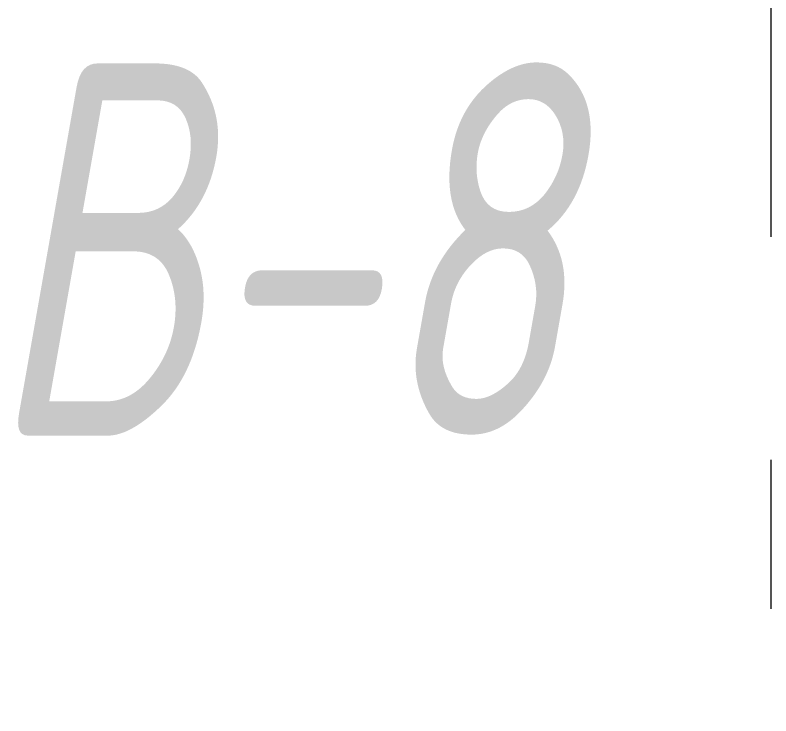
# Model space of a CAD drawing. Header units: millimetres. Extents: x -85420 to 1195317, y -69347 to 470418.
# Drawn here: x 450439 to 450946, y 58037 to 58508 of the extents above; entities that cross this region are included whole.
import ezdxf

# ---------------------------------------------------------------- set-up
doc = ezdxf.new("R2010")
doc.units = ezdxf.units.MM
for name, pattern in [('GOST2.303 6', [12, 8, -1.5, 1, -1.5]), ('ГОСТ 2.303 5', [24, 20, -1.5, 1, -1.5]), ('осевая', [50.8, 31.75, -6.35, 6.35, -6.35])]:
    doc.linetypes.add(name, pattern=pattern)
doc.layers.add('!М_Окна_марка', color=7, linetype='Continuous', lineweight=15)
doc.layers.add('+АР_Осевые линии', color=252, linetype='GOST2.303 6', lineweight=9)
doc.layers.add('ОСИ', color=7, linetype='осевая', lineweight=13, true_color=0x999999)
doc.styles.add('ГОСТ 2.304', font='CS_Gost2304.shx', dxfattribs={"oblique": 10})

# ---------------------------------------------------------------- blocks, each defined once
blk = doc.blocks.new('A$C314F1C93')
at = {"layer": '+АР_Осевые линии', "linetype": 'ГОСТ 2.303 5', "lineweight": 0, "ltscale": 100}
blk.add_line((20540, 64233.04), (20540, -9232.62), dxfattribs=at)

msp = doc.modelspace()

# ---------------------------------------------------------------- block references
at = {"layer": 'ОСИ', "ltscale": 40}
msp.add_blockref('A$C314F1C93', (430406.37, 15326.42, 0), dxfattribs=at)

# ---------------------------------------------------------------- next in the draw order: texts
at = {"layer": '!М_Окна_марка', "color": 3, "linetype": 'Continuous', "lineweight": 0, "ltscale": 100, "insert": (450614.65, 58350.78, 0), "char_height": 250, "width": 1520.1094, "attachment_point": 5, "style": 'ГОСТ 2.304'}
msp.add_mtext('{\\W0.8500;В-8}', dxfattribs=at)

doc.saveas('drawing.dxf')
